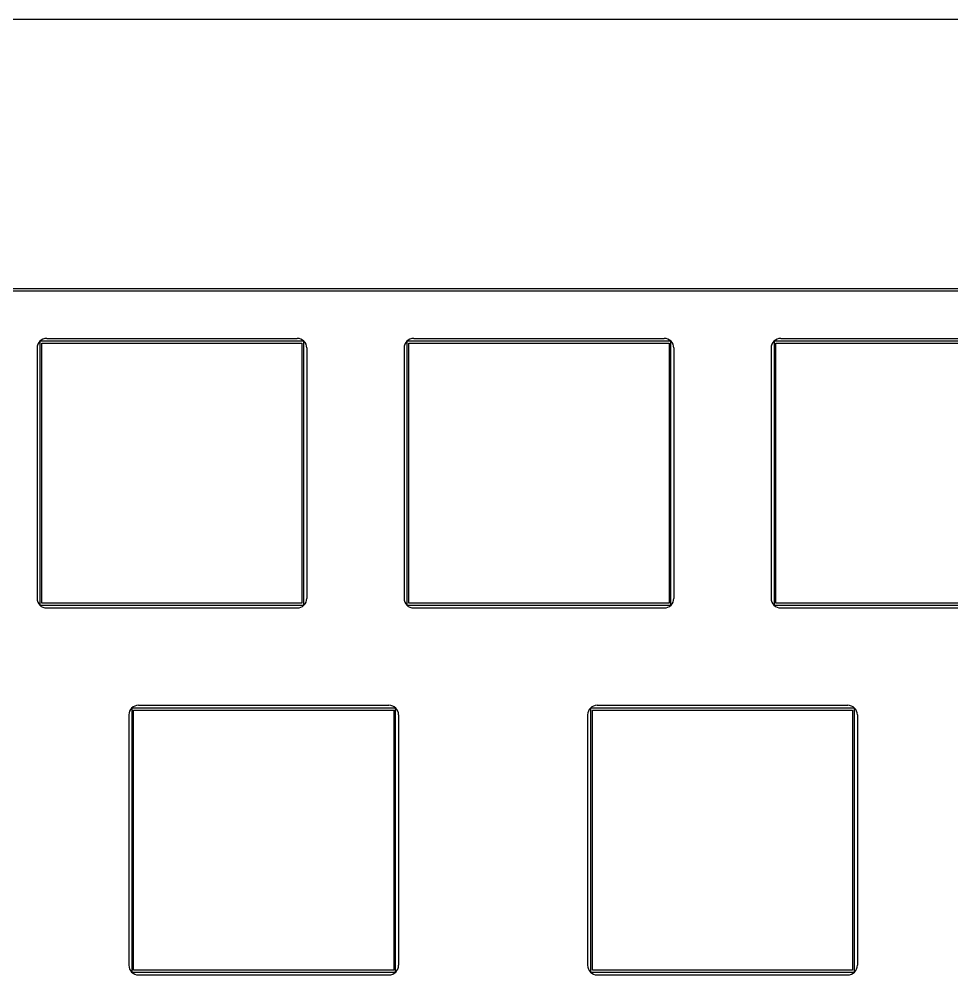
# Model space of a CAD drawing. Header units: millimetres. Extents: x 38 to 487, y 14 to 137.
# Drawn here: x 82.56 to 130.97, y 87.66 to 137.29 of the extents above; entities that cross this region are included whole.
import ezdxf

# ---------------------------------------------------------------- set-up
doc = ezdxf.new("R2010")
doc.units = ezdxf.units.MM
doc.layers.add('BLACK', color=20, linetype='Continuous')

msp = doc.modelspace()

# ---------------------------------------------------------------- linework, layer by layer
for p, q in [((75.603, 137.286), (169.217, 137.286)), ((83.987, 120.711), (96.987, 120.711)), ((103.037, 120.711), (116.037, 120.711)), ((122.087, 120.711), (135.087, 120.711)), ((83.487, 120.211), (83.487, 107.211)), ((97.487, 120.211), (97.487, 107.211)), ((102.537, 120.211), (102.537, 107.211)), ((116.537, 120.211), (116.537, 107.211)), ((121.587, 120.211), (121.587, 107.211)), ((83.987, 106.711), (96.987, 106.711)), ((103.037, 106.711), (116.037, 106.711)), ((122.087, 106.711), (135.087, 106.711)), ((88.75, 101.661), (101.75, 101.661)), ((112.562, 101.661), (125.562, 101.661)), ((88.25, 101.161), (88.25, 88.161)), ((102.25, 101.161), (102.25, 88.161)), ((112.062, 101.161), (112.062, 88.161)), ((126.062, 101.161), (126.062, 88.161)), ((88.75, 87.661), (101.75, 87.661)), ((112.562, 87.661), (125.562, 87.661))]:
    msp.add_line(p, q)
for centre, start, end in [((83.987, 120.211), 90, 180), ((96.987, 120.211), 0, 90), ((103.037, 120.211), 90, 180), ((116.037, 120.211), 0, 90), ((122.087, 120.211), 90, 180), ((83.987, 107.211), 180, 270), ((96.987, 107.211), 270, 0), ((103.037, 107.211), 180, 270), ((116.037, 107.211), 270, 0), ((122.087, 107.211), 180, 270), ((88.75, 101.161), 90, 180), ((101.75, 101.161), 0, 90), ((112.562, 101.161), 90, 180), ((125.562, 101.161), 0, 90), ((88.75, 88.161), 180, 270), ((101.75, 88.161), 270, 0), ((112.562, 88.161), 180, 270), ((125.562, 88.161), 270, 0)]:
    msp.add_arc(centre, 0.5, start, end)
at = {"layer": 'BLACK', "linetype": 'Continuous'}
for p, q in [((155.687, 123.287), (53.404, 123.286)), ((155.687, 123.287), (53.404, 123.286)), ((53.404, 123.186), (155.687, 123.187)), ((53.404, 123.186), (155.687, 123.187)), ((83.652, 120.547), (83.637, 120.511)), ((83.637, 120.511), (83.637, 106.911)), ((83.687, 120.561), (83.652, 120.547)), ((97.287, 120.561), (83.687, 120.561)), ((83.737, 106.961), (83.737, 120.461)), ((83.737, 120.461), (97.237, 120.461)), ((97.237, 120.461), (97.237, 106.961)), ((97.323, 120.547), (97.287, 120.561)), ((97.337, 120.511), (97.323, 120.547)), ((97.337, 106.911), (97.337, 120.511)), ((102.702, 120.547), (102.687, 120.511)), ((102.687, 120.511), (102.687, 106.911)), ((102.737, 120.561), (102.702, 120.547)), ((116.337, 120.561), (102.737, 120.561)), ((102.787, 106.961), (102.787, 120.461)), ((102.787, 120.461), (116.287, 120.461)), ((116.287, 120.461), (116.287, 106.961)), ((116.373, 120.547), (116.337, 120.561)), ((116.387, 120.511), (116.373, 120.547)), ((116.387, 106.911), (116.387, 120.511)), ((121.752, 120.547), (121.737, 120.511)), ((121.737, 120.511), (121.737, 106.911)), ((121.787, 120.561), (121.752, 120.547)), ((135.387, 120.561), (121.787, 120.561)), ((121.837, 106.961), (121.837, 120.461)), ((121.837, 120.461), (135.337, 120.461)), ((83.637, 106.911), (83.652, 106.876)), ((83.652, 106.876), (83.687, 106.861)), ((83.687, 106.861), (97.287, 106.861)), ((97.237, 106.961), (83.737, 106.961)), ((97.287, 106.861), (97.323, 106.876)), ((97.323, 106.876), (97.337, 106.911)), ((102.687, 106.911), (102.702, 106.876)), ((102.702, 106.876), (102.737, 106.861)), ((102.737, 106.861), (116.337, 106.861)), ((116.287, 106.961), (102.787, 106.961)), ((116.337, 106.861), (116.373, 106.876)), ((116.373, 106.876), (116.387, 106.911)), ((121.737, 106.911), (121.752, 106.876)), ((121.752, 106.876), (121.787, 106.861)), ((121.787, 106.861), (135.387, 106.861)), ((135.337, 106.961), (121.837, 106.961)), ((88.415, 101.496), (88.4, 101.461)), ((88.4, 101.461), (88.4, 87.861)), ((88.45, 101.511), (88.415, 101.496)), ((102.05, 101.511), (88.45, 101.511)), ((88.5, 87.911), (88.5, 101.411)), ((88.5, 101.411), (102, 101.411)), ((102, 101.411), (102, 87.911)), ((102.085, 101.496), (102.05, 101.511)), ((102.1, 101.461), (102.085, 101.496)), ((102.1, 87.861), (102.1, 101.461)), ((112.227, 101.496), (112.212, 101.461)), ((112.212, 101.461), (112.212, 87.861)), ((112.262, 101.511), (112.227, 101.496)), ((125.862, 101.511), (112.262, 101.511)), ((112.312, 87.911), (112.312, 101.411)), ((112.312, 101.411), (125.812, 101.411)), ((125.812, 101.411), (125.812, 87.911)), ((125.898, 101.496), (125.862, 101.511)), ((125.912, 101.461), (125.898, 101.496)), ((125.912, 87.861), (125.912, 101.461)), ((88.4, 87.861), (88.415, 87.826)), ((102, 87.911), (88.5, 87.911)), ((102.085, 87.826), (102.1, 87.861)), ((112.212, 87.861), (112.227, 87.826)), ((125.812, 87.911), (112.312, 87.911)), ((125.898, 87.826), (125.912, 87.861)), ((88.415, 87.826), (88.45, 87.811)), ((88.45, 87.811), (102.05, 87.811)), ((102.05, 87.811), (102.085, 87.826)), ((112.227, 87.826), (112.262, 87.811)), ((112.262, 87.811), (125.862, 87.811)), ((125.862, 87.811), (125.898, 87.826))]:
    msp.add_line(p, q, dxfattribs=at)

doc.saveas('drawing.dxf')
